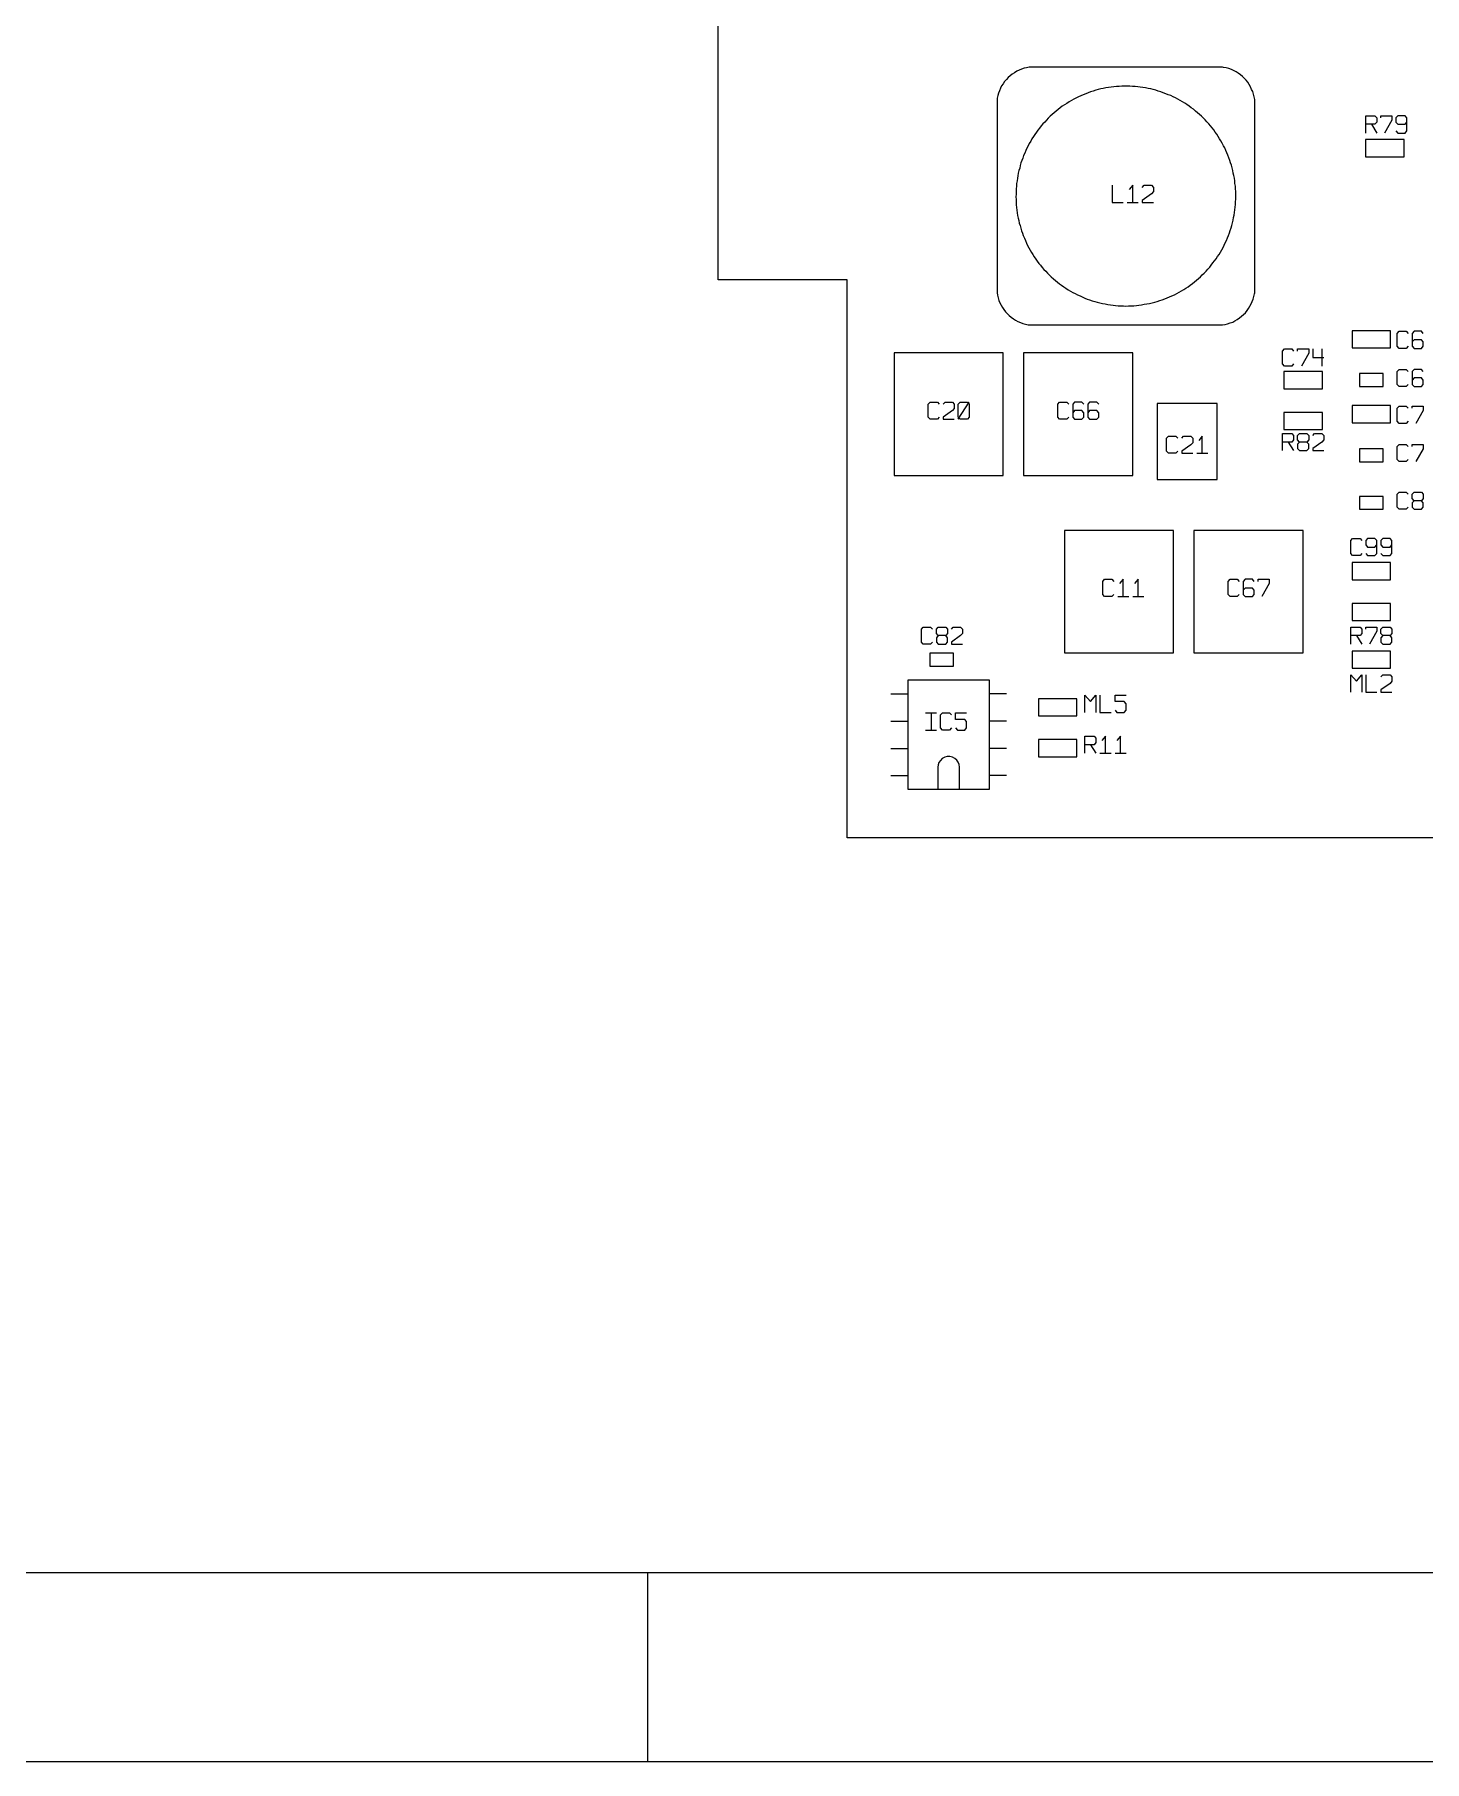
# Model space of a CAD drawing. Extents: x -228 to 961, y -124 to 716.
# Drawn here: x -10.9 to 172.3, y -124.5 to 103 of the extents above; entities that cross this region are included whole.
import ezdxf

# ---------------------------------------------------------------- set-up
doc = ezdxf.new("R2010")
doc.units = 0
doc.layers.add('1', color=1, linetype='CONTINUOUS')

msp = doc.modelspace()

# ---------------------------------------------------------------- linework, layer by layer
at = {"layer": '1'}
for p, q in [((79.22, 70.72), (79.22, 124.47)), ((118.27, 98), (117.97, 97.8)), ((118.57, 98.18), (118.27, 98)), ((118.87, 98.33), (118.57, 98.18)), ((119.2, 98.48), (118.87, 98.33)), ((119.52, 98.58), (119.2, 98.48)), ((119.87, 98.65), (119.52, 98.58)), ((120.22, 98.73), (119.87, 98.65)), ((145.67, 98.73), (120.22, 98.73)), ((145.82, 98.7), (145.67, 98.73)), ((146.17, 98.63), (145.82, 98.7)), ((146.5, 98.53), (146.17, 98.63)), ((146.85, 98.4), (146.5, 98.53)), ((147.15, 98.28), (146.85, 98.4)), ((147.47, 98.1), (147.15, 98.28)), ((147.75, 97.93), (147.47, 98.1)), ((148.05, 97.73), (147.75, 97.93)), ((116.27, 95.63), (116.17, 95.3)), ((116.42, 95.95), (116.27, 95.63)), ((116.57, 96.28), (116.42, 95.95)), ((116.77, 96.55), (116.57, 96.28)), ((116.97, 96.85), (116.77, 96.55)), ((117.2, 97.1), (116.97, 96.85)), ((117.45, 97.35), (117.2, 97.1)), ((117.7, 97.6), (117.45, 97.35)), ((117.97, 97.8), (117.7, 97.6)), ((128.62, 95.58), (128.3, 95.48)), ((128.97, 95.68), (128.62, 95.58)), ((129.3, 95.78), (128.97, 95.68)), ((129.65, 95.85), (129.3, 95.78)), ((129.97, 95.93), (129.65, 95.85)), ((130.32, 96), (129.97, 95.93)), ((130.67, 96.05), (130.32, 96)), ((131.02, 96.1), (130.67, 96.05)), ((131.37, 96.15), (131.02, 96.1)), ((131.7, 96.18), (131.37, 96.15)), ((132.05, 96.2), (131.7, 96.18)), ((132.4, 96.23), (132.05, 96.2)), ((132.75, 96.23), (132.4, 96.23)), ((133.1, 96.23), (132.75, 96.23)), ((133.45, 96.23), (133.1, 96.23)), ((133.8, 96.2), (133.45, 96.23)), ((134.15, 96.18), (133.8, 96.2)), ((134.5, 96.15), (134.15, 96.18)), ((134.85, 96.1), (134.5, 96.15)), ((135.2, 96.05), (134.85, 96.1)), ((135.52, 96), (135.2, 96.05)), ((135.87, 95.93), (135.52, 96)), ((136.22, 95.85), (135.87, 95.93)), ((136.55, 95.78), (136.22, 95.85)), ((136.9, 95.68), (136.55, 95.78)), ((137.22, 95.58), (136.9, 95.68)), ((137.55, 95.48), (137.22, 95.58)), ((148.3, 97.5), (148.05, 97.73)), ((148.57, 97.25), (148.3, 97.5)), ((148.8, 97), (148.57, 97.25)), ((149, 96.73), (148.8, 97)), ((149.2, 96.43), (149, 96.73)), ((149.37, 96.13), (149.2, 96.43)), ((149.52, 95.8), (149.37, 96.13)), ((149.67, 95.5), (149.52, 95.8)), ((116, 94.63), (115.97, 94.48)), ((115.97, 94.48), (115.97, 69)), ((116.07, 94.98), (116, 94.63)), ((116.17, 95.3), (116.07, 94.98)), ((124.3, 93.38), (124.02, 93.15)), ((124.57, 93.58), (124.3, 93.38)), ((124.87, 93.78), (124.57, 93.58)), ((125.17, 93.95), (124.87, 93.78)), ((125.45, 94.15), (125.17, 93.95)), ((125.77, 94.33), (125.45, 94.15)), ((126.07, 94.5), (125.77, 94.33)), ((126.37, 94.65), (126.07, 94.5)), ((126.7, 94.8), (126.37, 94.65)), ((127, 94.95), (126.7, 94.8)), ((127.32, 95.1), (127, 94.95)), ((127.65, 95.23), (127.32, 95.1)), ((127.97, 95.35), (127.65, 95.23)), ((128.3, 95.48), (127.97, 95.35)), ((137.87, 95.35), (137.55, 95.48)), ((138.22, 95.23), (137.87, 95.35)), ((138.52, 95.1), (138.22, 95.23)), ((138.85, 94.98), (138.52, 95.1)), ((139.17, 94.83), (138.85, 94.98)), ((139.47, 94.68), (139.17, 94.83)), ((139.8, 94.5), (139.47, 94.68)), ((140.1, 94.35), (139.8, 94.5)), ((140.4, 94.15), (140.1, 94.35)), ((140.7, 93.98), (140.4, 94.15)), ((141, 93.8), (140.7, 93.98)), ((141.27, 93.6), (141, 93.8)), ((141.55, 93.38), (141.27, 93.6)), ((141.85, 93.18), (141.55, 93.38)), ((149.77, 95.15), (149.67, 95.5)), ((149.85, 94.83), (149.77, 95.15)), ((149.92, 94.48), (149.85, 94.83)), ((149.92, 69), (149.92, 94.48)), ((122, 91.25), (121.77, 90.98)), ((122.25, 91.5), (122, 91.25)), ((122.47, 91.75), (122.25, 91.5)), ((122.72, 92), (122.47, 91.75)), ((122.97, 92.25), (122.72, 92)), ((123.22, 92.48), (122.97, 92.25)), ((123.5, 92.73), (123.22, 92.48)), ((123.75, 92.95), (123.5, 92.73)), ((124.02, 93.15), (123.75, 92.95)), ((142.1, 92.95), (141.85, 93.18)), ((142.37, 92.73), (142.1, 92.95)), ((142.65, 92.5), (142.37, 92.73)), ((142.9, 92.28), (142.65, 92.5)), ((143.15, 92.03), (142.9, 92.28)), ((143.4, 91.78), (143.15, 92.03)), ((143.62, 91.53), (143.4, 91.78)), ((143.87, 91.25), (143.62, 91.53)), ((144.1, 91), (143.87, 91.25)), ((164.57, 90.05), (164.57, 92.33)), ((164.57, 92.33), (165.77, 92.33)), ((165.77, 91.2), (164.57, 91.2)), ((165.3, 91.2), (166.02, 90.05)), ((165.77, 92.33), (166.02, 92.05)), ((166.02, 91.48), (165.77, 91.2)), ((166.02, 92.05), (166.02, 91.48)), ((166.55, 92.05), (166.55, 92.33)), ((166.55, 92.33), (168, 92.33)), ((168, 91.75), (167.02, 90.05)), ((168, 92.33), (168, 91.75)), ((168.77, 92.33), (168.52, 92.05)), ((168.52, 92.05), (168.52, 91.48)), ((168.52, 91.48), (168.77, 91.2)), ((169.75, 92.33), (168.77, 92.33)), ((168.77, 91.2), (169.75, 91.2)), ((169.97, 92.05), (169.75, 92.33)), ((169.75, 91.2), (169.97, 91.48)), ((169.97, 90.35), (169.97, 92.05)), ((120.4, 88.98), (120.22, 88.68)), ((120.57, 89.28), (120.4, 88.98)), ((120.75, 89.58), (120.57, 89.28)), ((120.95, 89.85), (120.75, 89.58)), ((121.15, 90.15), (120.95, 89.85)), ((121.35, 90.43), (121.15, 90.15)), ((121.55, 90.7), (121.35, 90.43)), ((121.77, 90.98), (121.55, 90.7)), ((144.3, 90.73), (144.1, 91)), ((144.52, 90.45), (144.3, 90.73)), ((144.72, 90.18), (144.52, 90.45)), ((144.92, 89.88), (144.72, 90.18)), ((145.12, 89.6), (144.92, 89.88)), ((145.3, 89.3), (145.12, 89.6)), ((145.47, 89), (145.3, 89.3)), ((145.65, 88.7), (145.47, 89)), ((169.62, 89.18), (164.52, 89.18)), ((164.52, 89.18), (164.52, 86.9)), ((168.52, 90.35), (168.77, 90.05)), ((168.77, 90.05), (169.75, 90.05)), ((169.62, 86.9), (169.62, 89.18)), ((169.75, 90.05), (169.97, 90.35)), ((119.35, 86.75), (119.25, 86.43)), ((119.47, 87.08), (119.35, 86.75)), ((119.62, 87.4), (119.47, 87.08)), ((119.75, 87.73), (119.62, 87.4)), ((119.9, 88.05), (119.75, 87.73)), ((120.05, 88.35), (119.9, 88.05)), ((120.22, 88.68), (120.05, 88.35)), ((145.82, 88.38), (145.65, 88.7)), ((145.97, 88.08), (145.82, 88.38)), ((146.12, 87.75), (145.97, 88.08)), ((146.27, 87.43), (146.12, 87.75)), ((146.4, 87.13), (146.27, 87.43)), ((146.52, 86.8), (146.4, 87.13)), ((146.65, 86.45), (146.52, 86.8)), ((164.52, 86.9), (169.62, 86.9)), ((118.7, 84.4), (118.65, 84.08)), ((118.77, 84.75), (118.7, 84.4)), ((118.85, 85.1), (118.77, 84.75)), ((118.95, 85.43), (118.85, 85.1)), ((119.02, 85.78), (118.95, 85.43)), ((119.12, 86.1), (119.02, 85.78)), ((119.25, 86.43), (119.12, 86.1)), ((146.75, 86.13), (146.65, 86.45)), ((146.85, 85.8), (146.75, 86.13)), ((146.95, 85.45), (146.85, 85.8)), ((147.02, 85.13), (146.95, 85.45)), ((147.1, 84.78), (147.02, 85.13)), ((147.17, 84.45), (147.1, 84.78)), ((147.25, 84.1), (147.17, 84.45)), ((118.47, 81.98), (118.45, 81.63)), ((118.5, 82.68), (118.47, 82.33)), ((118.47, 82.33), (118.47, 81.98)), ((118.52, 83.03), (118.5, 82.68)), ((118.55, 83.38), (118.52, 83.03)), ((118.6, 83.73), (118.55, 83.38)), ((118.65, 84.08), (118.6, 83.73)), ((131.15, 83.18), (131.15, 80.9)), ((133.85, 83.18), (133.37, 82.6)), ((133.85, 80.9), (133.85, 83.18)), ((135.1, 82.88), (135.35, 83.18)), ((136.32, 82.03), (135.1, 81.18)), ((135.35, 83.18), (136.32, 83.18)), ((136.32, 83.18), (136.57, 82.88)), ((136.57, 82.33), (136.32, 82.03)), ((136.57, 82.88), (136.57, 82.33)), ((147.3, 83.75), (147.25, 84.1)), ((147.32, 83.4), (147.3, 83.75)), ((147.37, 83.05), (147.32, 83.4)), ((147.4, 82.7), (147.37, 83.05)), ((147.42, 82.35), (147.4, 82.7)), ((147.42, 82.03), (147.42, 82.35)), ((147.42, 81.68), (147.42, 82.03)), ((118.45, 81.63), (118.47, 81.28)), ((118.47, 81.28), (118.47, 80.93)), ((118.47, 80.93), (118.5, 80.58)), ((118.5, 80.58), (118.55, 80.25)), ((118.55, 80.25), (118.57, 79.9)), ((118.57, 79.9), (118.62, 79.55)), ((131.15, 80.9), (132.6, 80.9)), ((133.12, 80.9), (134.57, 80.9)), ((135.1, 81.18), (135.1, 80.9)), ((135.1, 80.9), (136.57, 80.9)), ((147.27, 79.58), (147.32, 79.93)), ((147.32, 79.93), (147.35, 80.28)), ((147.35, 80.28), (147.37, 80.63)), ((147.37, 80.63), (147.4, 80.98)), ((147.4, 80.98), (147.42, 81.33)), ((147.42, 81.33), (147.42, 81.68)), ((118.62, 79.55), (118.67, 79.2)), ((118.67, 79.2), (118.75, 78.85)), ((118.75, 78.85), (118.82, 78.53)), ((118.82, 78.53), (118.9, 78.18)), ((118.9, 78.18), (119, 77.85)), ((119, 77.85), (119.1, 77.5)), ((119.1, 77.5), (119.2, 77.18)), ((146.7, 77.2), (146.8, 77.55)), ((146.8, 77.55), (146.9, 77.88)), ((146.9, 77.88), (147, 78.2)), ((147, 78.2), (147.07, 78.55)), ((147.07, 78.55), (147.15, 78.9)), ((147.15, 78.9), (147.2, 79.23)), ((147.2, 79.23), (147.27, 79.58)), ((119.2, 77.18), (119.32, 76.85)), ((119.32, 76.85), (119.42, 76.53)), ((119.42, 76.53), (119.57, 76.2)), ((119.57, 76.2), (119.7, 75.88)), ((119.7, 75.88), (119.85, 75.55)), ((119.85, 75.55), (120, 75.25)), ((120, 75.25), (120.15, 74.93)), ((145.75, 74.98), (145.9, 75.28)), ((145.9, 75.28), (146.05, 75.6)), ((146.05, 75.6), (146.2, 75.9)), ((146.2, 75.9), (146.35, 76.23)), ((146.35, 76.23), (146.47, 76.55)), ((146.47, 76.55), (146.6, 76.88)), ((146.6, 76.88), (146.7, 77.2)), ((120.15, 74.93), (120.32, 74.63)), ((120.32, 74.63), (120.5, 74.33)), ((120.5, 74.33), (120.67, 74.03)), ((120.67, 74.03), (120.87, 73.75)), ((120.87, 73.75), (121.07, 73.45)), ((121.07, 73.45), (121.27, 73.18)), ((121.27, 73.18), (121.47, 72.88)), ((121.47, 72.88), (121.7, 72.63)), ((144.2, 72.65), (144.42, 72.93)), ((144.42, 72.93), (144.62, 73.2)), ((144.62, 73.2), (144.85, 73.48)), ((144.85, 73.48), (145.02, 73.78)), ((145.02, 73.78), (145.22, 74.05)), ((145.22, 74.05), (145.4, 74.35)), ((145.4, 74.35), (145.57, 74.65)), ((145.57, 74.65), (145.75, 74.98)), ((96.2, 70.72), (79.22, 70.72)), ((96.2, -2.83), (96.2, 70.72)), ((121.7, 72.63), (121.92, 72.35)), ((121.92, 72.35), (122.15, 72.08)), ((122.15, 72.08), (122.4, 71.83)), ((122.4, 71.83), (122.62, 71.58)), ((122.62, 71.58), (122.87, 71.33)), ((122.87, 71.33), (123.12, 71.1)), ((123.12, 71.1), (123.4, 70.85)), ((123.4, 70.85), (123.65, 70.63)), ((123.65, 70.63), (123.92, 70.4)), ((142, 70.43), (142.25, 70.65)), ((142.25, 70.65), (142.52, 70.88)), ((142.52, 70.88), (142.77, 71.1)), ((142.77, 71.1), (143.02, 71.35)), ((143.02, 71.35), (143.27, 71.6)), ((143.27, 71.6), (143.52, 71.85)), ((143.52, 71.85), (143.75, 72.1)), ((143.75, 72.1), (144, 72.38)), ((144, 72.38), (144.2, 72.65)), ((115.97, 69), (116.02, 68.68)), ((116.02, 68.68), (116.12, 68.33)), ((116.12, 68.33), (116.22, 68)), ((123.92, 70.4), (124.2, 70.2)), ((124.2, 70.2), (124.47, 70)), ((124.47, 70), (124.77, 69.8)), ((124.77, 69.8), (125.05, 69.6)), ((125.05, 69.6), (125.35, 69.4)), ((125.35, 69.4), (125.65, 69.23)), ((125.65, 69.23), (125.95, 69.05)), ((125.95, 69.05), (126.27, 68.9)), ((126.27, 68.9), (126.57, 68.73)), ((126.57, 68.73), (126.9, 68.58)), ((126.9, 68.58), (127.2, 68.45)), ((127.2, 68.45), (127.52, 68.3)), ((127.52, 68.3), (127.85, 68.18)), ((138.07, 68.2), (138.4, 68.33)), ((138.4, 68.33), (138.7, 68.45)), ((138.7, 68.45), (139.02, 68.6)), ((139.02, 68.6), (139.35, 68.75)), ((139.35, 68.75), (139.65, 68.9)), ((139.65, 68.9), (139.97, 69.08)), ((139.97, 69.08), (140.27, 69.25)), ((140.27, 69.25), (140.57, 69.43)), ((140.57, 69.43), (140.85, 69.6)), ((140.85, 69.6), (141.15, 69.8)), ((141.15, 69.8), (141.42, 70)), ((141.42, 70), (141.72, 70.23)), ((141.72, 70.23), (142, 70.43)), ((149.72, 68.18), (149.82, 68.53)), ((149.82, 68.53), (149.9, 68.85)), ((149.9, 68.85), (149.92, 69)), ((116.22, 68), (116.35, 67.68)), ((116.35, 67.68), (116.5, 67.38)), ((116.5, 67.38), (116.67, 67.05)), ((116.67, 67.05), (116.87, 66.78)), ((116.87, 66.78), (117.1, 66.5)), ((117.1, 66.5), (117.32, 66.25)), ((117.32, 66.25), (117.57, 66)), ((117.57, 66), (117.85, 65.78)), ((127.85, 68.18), (128.17, 68.08)), ((128.17, 68.08), (128.52, 67.95)), ((128.52, 67.95), (128.85, 67.85)), ((128.85, 67.85), (129.17, 67.75)), ((129.17, 67.75), (129.52, 67.68)), ((129.52, 67.68), (129.85, 67.6)), ((129.85, 67.6), (130.2, 67.53)), ((130.2, 67.53), (130.55, 67.45)), ((130.55, 67.45), (130.9, 67.4)), ((130.9, 67.4), (131.25, 67.35)), ((131.25, 67.35), (131.57, 67.33)), ((131.57, 67.33), (131.92, 67.3)), ((131.92, 67.3), (132.27, 67.28)), ((132.27, 67.28), (132.62, 67.28)), ((132.62, 67.28), (132.95, 67.25)), ((132.95, 67.25), (133.3, 67.28)), ((133.3, 67.28), (133.65, 67.28)), ((133.65, 67.28), (134, 67.3)), ((134, 67.3), (134.35, 67.33)), ((134.35, 67.33), (134.67, 67.38)), ((134.67, 67.38), (135.02, 67.4)), ((135.02, 67.4), (135.37, 67.48)), ((135.37, 67.48), (135.72, 67.53)), ((135.72, 67.53), (136.05, 67.6)), ((136.05, 67.6), (136.4, 67.68)), ((136.4, 67.68), (136.75, 67.78)), ((136.75, 67.78), (137.07, 67.85)), ((137.07, 67.85), (137.4, 67.98)), ((137.4, 67.98), (137.72, 68.08)), ((137.72, 68.08), (138.07, 68.2)), ((148.2, 65.9), (148.45, 66.13)), ((148.45, 66.13), (148.7, 66.38)), ((148.7, 66.38), (148.92, 66.65)), ((148.92, 66.65), (149.12, 66.93)), ((149.12, 66.93), (149.3, 67.23)), ((149.3, 67.23), (149.47, 67.53)), ((149.47, 67.53), (149.6, 67.85)), ((149.6, 67.85), (149.72, 68.18)), ((117.85, 65.78), (118.12, 65.58)), ((118.12, 65.58), (118.42, 65.38)), ((118.42, 65.38), (118.72, 65.23)), ((118.72, 65.23), (119.05, 65.08)), ((119.05, 65.08), (119.37, 64.95)), ((119.37, 64.95), (119.72, 64.88)), ((119.72, 64.88), (120.05, 64.8)), ((120.05, 64.8), (120.22, 64.78)), ((120.22, 64.78), (145.67, 64.78)), ((145.67, 64.78), (146.02, 64.83)), ((146.02, 64.83), (146.35, 64.93)), ((146.35, 64.93), (146.7, 65.03)), ((146.7, 65.03), (147.02, 65.15)), ((147.02, 65.15), (147.32, 65.3)), ((147.32, 65.3), (147.62, 65.48)), ((147.62, 65.48), (147.92, 65.68)), ((147.92, 65.68), (148.2, 65.9)), ((167.82, 64), (162.75, 64)), ((162.75, 64), (162.75, 61.75)), ((167.82, 61.75), (167.82, 64)), ((168.7, 63.65), (168.95, 63.95)), ((168.95, 63.95), (169.9, 63.95)), ((169.9, 63.95), (170.15, 63.65)), ((170.92, 63.95), (170.67, 63.65)), ((171.9, 63.95), (170.92, 63.95)), ((172.12, 63.65), (171.9, 63.95)), ((153.6, 61.33), (153.85, 61.6)), ((153.85, 61.6), (154.82, 61.6)), ((154.82, 61.6), (155.05, 61.33)), ((155.57, 61.33), (155.57, 61.6)), ((155.57, 61.6), (157.05, 61.6)), ((157.05, 61.6), (157.05, 61.05)), ((157.57, 61.6), (157.57, 60.48)), ((158.77, 61.6), (158.77, 59.35)), ((162.75, 61.75), (167.82, 61.75)), ((168.7, 61.95), (168.7, 63.65)), ((168.95, 61.68), (168.7, 61.95)), ((169.9, 61.68), (168.95, 61.68)), ((170.15, 61.95), (169.9, 61.68)), ((170.67, 63.65), (170.67, 61.95)), ((170.92, 62.8), (170.67, 62.53)), ((170.67, 61.95), (170.92, 61.68)), ((171.9, 62.8), (170.92, 62.8)), ((170.92, 61.68), (171.9, 61.68)), ((172.12, 62.53), (171.9, 62.8)), ((171.9, 61.68), (172.12, 61.95)), ((172.12, 61.95), (172.12, 62.53)), ((116.78, 61.08), (102.4, 61.08)), ((102.4, 61.08), (102.4, 44.93)), ((116.78, 44.93), (116.78, 61.08)), ((133.85, 61.08), (119.47, 61.08)), ((119.47, 61.08), (119.47, 44.93)), ((133.85, 44.93), (133.85, 61.08)), ((153.6, 59.63), (153.6, 61.33)), ((153.85, 59.35), (153.6, 59.63)), ((154.82, 59.35), (153.85, 59.35)), ((155.05, 59.63), (154.82, 59.35)), ((157.05, 61.05), (156.07, 59.35)), ((157.57, 60.48), (159.02, 60.48)), ((158.85, 58.63), (153.75, 58.63)), ((153.75, 58.63), (153.75, 56.35)), ((158.85, 56.35), (158.85, 58.63)), ((166.85, 58.35), (163.72, 58.35)), ((163.72, 58.35), (163.72, 56.65)), ((166.85, 56.65), (166.85, 58.35)), ((168.7, 58.63), (168.95, 58.9)), ((168.7, 56.93), (168.7, 58.63)), ((168.95, 56.65), (168.7, 56.93)), ((168.95, 58.9), (169.9, 58.9)), ((169.9, 58.9), (170.15, 58.63)), ((170.15, 56.93), (169.9, 56.65)), ((170.92, 58.9), (170.67, 58.63)), ((170.67, 58.63), (170.67, 56.93)), ((170.92, 57.78), (170.67, 57.5)), ((170.67, 56.93), (170.92, 56.65)), ((171.9, 58.9), (170.92, 58.9)), ((171.9, 57.78), (170.92, 57.78)), ((172.12, 58.63), (171.9, 58.9)), ((172.12, 57.5), (171.9, 57.78)), ((171.9, 56.65), (172.12, 56.93)), ((172.12, 56.93), (172.12, 57.5)), ((153.75, 56.35), (158.85, 56.35)), ((163.72, 56.65), (166.85, 56.65)), ((169.9, 56.65), (168.95, 56.65)), ((170.92, 56.65), (171.9, 56.65)), ((106.9, 54.33), (107.15, 54.6)), ((106.9, 52.63), (106.9, 54.33)), ((107.15, 52.33), (106.9, 52.63)), ((107.15, 54.6), (108.1, 54.6)), ((108.1, 54.6), (108.35, 54.33)), ((108.35, 52.63), (108.1, 52.33)), ((108.88, 54.33), (109.12, 54.6)), ((110.1, 53.48), (108.88, 52.63)), ((108.88, 52.63), (108.88, 52.33)), ((109.12, 54.6), (110.1, 54.6)), ((110.1, 54.6), (110.32, 54.33)), ((110.32, 53.75), (110.1, 53.48)), ((110.32, 54.33), (110.32, 53.75)), ((110.85, 54.33), (111.1, 54.6)), ((110.85, 52.33), (112.3, 54.6)), ((110.85, 52.63), (110.85, 54.33)), ((111.1, 52.33), (110.85, 52.63)), ((111.1, 54.6), (112.07, 54.6)), ((112.07, 54.6), (112.3, 54.33)), ((112.3, 52.63), (112.07, 52.33)), ((112.3, 54.33), (112.3, 52.63)), ((123.97, 54.33), (124.2, 54.6)), ((123.97, 52.63), (123.97, 54.33)), ((124.2, 52.33), (123.97, 52.63)), ((124.2, 54.6), (125.17, 54.6)), ((125.17, 54.6), (125.42, 54.33)), ((125.42, 52.63), (125.17, 52.33)), ((126.17, 54.6), (125.95, 54.33)), ((125.95, 54.33), (125.95, 52.63)), ((126.17, 53.48), (125.95, 53.18)), ((125.95, 52.63), (126.17, 52.33)), ((127.15, 54.6), (126.17, 54.6)), ((127.15, 53.48), (126.17, 53.48)), ((127.4, 54.33), (127.15, 54.6)), ((127.4, 53.18), (127.15, 53.48)), ((127.15, 52.33), (127.4, 52.63)), ((127.4, 52.63), (127.4, 53.18)), ((128.17, 54.6), (127.92, 54.33)), ((127.92, 54.33), (127.92, 52.63)), ((128.17, 53.48), (127.92, 53.18)), ((127.92, 52.63), (128.17, 52.33)), ((129.12, 54.6), (128.17, 54.6)), ((129.12, 53.48), (128.17, 53.48)), ((129.37, 54.33), (129.12, 54.6)), ((129.37, 53.18), (129.12, 53.48)), ((129.12, 52.33), (129.37, 52.63)), ((129.37, 52.63), (129.37, 53.18)), ((144.97, 54.43), (137.07, 54.43)), ((137.07, 54.43), (137.07, 44.38)), ((144.97, 44.38), (144.97, 54.43)), ((158.85, 53.23), (153.75, 53.23)), ((153.75, 53.23), (153.75, 50.98)), ((158.85, 50.98), (158.85, 53.23)), ((167.82, 54.13), (162.75, 54.13)), ((162.75, 54.13), (162.75, 51.88)), ((167.82, 51.88), (167.82, 54.13)), ((168.7, 53.78), (168.95, 54.05)), ((168.7, 52.08), (168.7, 53.78)), ((168.95, 54.05), (169.9, 54.05)), ((169.9, 54.05), (170.15, 53.78)), ((170.67, 53.78), (170.67, 54.05)), ((170.67, 54.05), (172.12, 54.05)), ((172.12, 53.5), (171.17, 51.8)), ((172.12, 54.05), (172.12, 53.5)), ((108.1, 52.33), (107.15, 52.33)), ((108.88, 52.33), (110.32, 52.33)), ((112.07, 52.33), (111.1, 52.33)), ((125.17, 52.33), (124.2, 52.33)), ((126.17, 52.33), (127.15, 52.33)), ((128.17, 52.33), (129.12, 52.33)), ((138.32, 49.83), (138.57, 50.1)), ((138.57, 50.1), (139.55, 50.1)), ((139.55, 50.1), (139.8, 49.83)), ((140.32, 49.83), (140.55, 50.1)), ((140.55, 50.1), (141.52, 50.1)), ((141.52, 50.1), (141.77, 49.83)), ((143.02, 50.1), (142.55, 49.55)), ((143.02, 47.85), (143.02, 50.1)), ((153.6, 48.2), (153.6, 50.48)), ((153.6, 50.48), (154.82, 50.48)), ((153.75, 50.98), (158.85, 50.98)), ((154.82, 50.48), (155.05, 50.18)), ((155.05, 50.18), (155.05, 49.63)), ((155.57, 50.18), (155.82, 50.48)), ((155.57, 49.63), (155.57, 50.18)), ((155.82, 50.48), (156.8, 50.48)), ((156.8, 50.48), (157.05, 50.18)), ((157.05, 50.18), (157.05, 49.63)), ((157.57, 50.18), (157.8, 50.48)), ((157.8, 50.48), (158.77, 50.48)), ((158.77, 50.48), (159.02, 50.18)), ((159.02, 50.18), (159.02, 49.63)), ((162.75, 51.88), (167.82, 51.88)), ((168.95, 51.8), (168.7, 52.08)), ((169.9, 51.8), (168.95, 51.8)), ((170.15, 52.08), (169.9, 51.8)), ((138.32, 48.13), (138.32, 49.83)), ((138.57, 47.85), (138.32, 48.13)), ((139.55, 47.85), (138.57, 47.85)), ((139.8, 48.13), (139.55, 47.85)), ((141.52, 48.98), (140.32, 48.13)), ((140.32, 48.13), (140.32, 47.85)), ((140.32, 47.85), (141.77, 47.85)), ((141.77, 49.25), (141.52, 48.98)), ((141.77, 49.83), (141.77, 49.25)), ((142.3, 47.85), (143.75, 47.85)), ((154.82, 49.33), (153.6, 49.33)), ((154.32, 49.33), (155.05, 48.2)), ((155.05, 49.63), (154.82, 49.33)), ((155.82, 49.33), (155.57, 49.63)), ((155.82, 49.33), (155.57, 49.05)), ((155.57, 49.05), (155.57, 48.48)), ((155.57, 48.48), (155.82, 48.2)), ((156.8, 49.33), (155.82, 49.33)), ((155.82, 48.2), (156.8, 48.2)), ((157.05, 49.63), (156.8, 49.33)), ((157.05, 49.05), (156.8, 49.33)), ((156.8, 48.2), (157.05, 48.48)), ((157.05, 48.48), (157.05, 49.05)), ((158.77, 49.33), (157.57, 48.48)), ((157.57, 48.48), (157.57, 48.2)), ((157.57, 48.2), (159.02, 48.2)), ((159.02, 49.63), (158.77, 49.33)), ((163.72, 48.45), (163.72, 46.75)), ((166.85, 48.45), (163.72, 48.45)), ((166.85, 46.75), (166.85, 48.45)), ((168.7, 48.75), (168.95, 49.03)), ((168.7, 47.05), (168.7, 48.75)), ((168.95, 49.03), (169.9, 49.03)), ((169.9, 49.03), (170.15, 48.75)), ((170.67, 48.75), (170.67, 49.03)), ((170.67, 49.03), (172.12, 49.03)), ((172.12, 48.45), (171.17, 46.78)), ((172.12, 49.03), (172.12, 48.45)), ((163.72, 46.75), (166.85, 46.75)), ((168.95, 46.78), (168.7, 47.05)), ((169.9, 46.78), (168.95, 46.78)), ((170.15, 47.05), (169.9, 46.78)), ((102.4, 44.93), (116.78, 44.93)), ((119.47, 44.93), (133.85, 44.93)), ((137.07, 44.38), (144.97, 44.38)), ((166.85, 42.18), (163.72, 42.18)), ((163.72, 42.18), (163.72, 40.48)), ((166.85, 40.48), (166.85, 42.18)), ((168.7, 42.45), (168.95, 42.75)), ((168.7, 40.75), (168.7, 42.45)), ((168.95, 42.75), (169.9, 42.75)), ((169.9, 42.75), (170.15, 42.45)), ((170.67, 42.45), (170.92, 42.75)), ((170.67, 41.9), (170.67, 42.45)), ((170.92, 41.6), (170.67, 41.9)), ((170.92, 41.6), (170.67, 41.33)), ((170.67, 41.33), (170.67, 40.75)), ((170.92, 42.75), (171.9, 42.75)), ((171.9, 41.6), (170.92, 41.6)), ((171.9, 42.75), (172.12, 42.45)), ((172.12, 41.9), (171.9, 41.6)), ((172.12, 41.33), (171.9, 41.6)), ((172.12, 42.45), (172.12, 41.9)), ((172.12, 40.75), (172.12, 41.33)), ((163.72, 40.48), (166.85, 40.48)), ((168.95, 40.48), (168.7, 40.75)), ((169.9, 40.48), (168.95, 40.48)), ((170.15, 40.75), (169.9, 40.48)), ((170.67, 40.75), (170.92, 40.48)), ((170.92, 40.48), (171.9, 40.48)), ((171.9, 40.48), (172.12, 40.75)), ((139.22, 37.7), (124.85, 37.7)), ((124.85, 37.7), (124.85, 21.55)), ((139.22, 21.55), (139.22, 37.7)), ((156.3, 37.7), (141.92, 37.7)), ((141.92, 37.7), (141.92, 21.55)), ((156.3, 21.55), (156.3, 37.7)), ((162.6, 36.35), (162.82, 36.63)), ((162.82, 36.63), (163.8, 36.63)), ((163.8, 36.63), (164.05, 36.35)), ((164.8, 36.63), (164.57, 36.35)), ((165.77, 36.63), (164.8, 36.63)), ((166.02, 36.35), (165.77, 36.63)), ((166.8, 36.63), (166.55, 36.35)), ((167.77, 36.63), (166.8, 36.63)), ((168, 36.35), (167.77, 36.63)), ((162.6, 34.65), (162.6, 36.35)), ((162.82, 34.38), (162.6, 34.65)), ((163.8, 34.38), (162.82, 34.38)), ((164.05, 34.65), (163.8, 34.38)), ((164.57, 36.35), (164.57, 35.78)), ((164.57, 35.78), (164.8, 35.5)), ((164.57, 34.65), (164.8, 34.38)), ((164.8, 35.5), (165.77, 35.5)), ((164.8, 34.38), (165.77, 34.38)), ((165.77, 35.5), (166.02, 35.78)), ((165.77, 34.38), (166.02, 34.65)), ((166.02, 34.65), (166.02, 36.35)), ((166.55, 36.35), (166.55, 35.78)), ((166.55, 35.78), (166.8, 35.5)), ((166.55, 34.65), (166.8, 34.38)), ((166.8, 35.5), (167.77, 35.5)), ((166.8, 34.38), (167.77, 34.38)), ((167.77, 35.5), (168, 35.78)), ((167.77, 34.38), (168, 34.65)), ((168, 34.65), (168, 36.35)), ((167.82, 33.48), (162.75, 33.48)), ((162.75, 33.48), (162.75, 31.2)), ((167.82, 31.2), (167.82, 33.48)), ((129.9, 30.95), (130.12, 31.25)), ((129.9, 29.25), (129.9, 30.95)), ((130.12, 31.25), (131.1, 31.25)), ((131.1, 31.25), (131.35, 30.95)), ((132.6, 31.25), (132.12, 30.68)), ((132.6, 28.98), (132.6, 31.25)), ((134.57, 31.25), (134.1, 30.68)), ((134.57, 28.98), (134.57, 31.25)), ((146.42, 30.95), (146.67, 31.25)), ((146.42, 29.25), (146.42, 30.95)), ((146.67, 31.25), (147.62, 31.25)), ((147.62, 31.25), (147.87, 30.95)), ((148.65, 31.25), (148.4, 30.95)), ((148.4, 30.95), (148.4, 29.25)), ((148.65, 30.1), (148.4, 29.83)), ((149.62, 31.25), (148.65, 31.25)), ((149.62, 30.1), (148.65, 30.1)), ((149.85, 30.95), (149.62, 31.25)), ((149.85, 29.83), (149.62, 30.1)), ((149.85, 29.25), (149.85, 29.83)), ((150.37, 30.95), (150.37, 31.25)), ((150.37, 31.25), (151.82, 31.25)), ((151.82, 30.68), (150.87, 28.98)), ((151.82, 31.25), (151.82, 30.68)), ((162.75, 31.2), (167.82, 31.2)), ((130.12, 28.98), (129.9, 29.25)), ((131.1, 28.98), (130.12, 28.98)), ((131.35, 29.25), (131.1, 28.98)), ((131.87, 28.98), (133.32, 28.98)), ((133.85, 28.98), (135.3, 28.98)), ((146.67, 28.98), (146.42, 29.25)), ((147.62, 28.98), (146.67, 28.98)), ((147.87, 29.25), (147.62, 28.98)), ((148.4, 29.25), (148.65, 28.98)), ((148.65, 28.98), (149.62, 28.98)), ((149.62, 28.98), (149.85, 29.25)), ((167.82, 28.08), (162.75, 28.08)), ((162.75, 28.08), (162.75, 25.83)), ((167.82, 25.83), (167.82, 28.08)), ((162.75, 25.83), (167.82, 25.83)), ((106, 24.68), (106.25, 24.95)), ((106, 22.98), (106, 24.68)), ((106.25, 22.7), (106, 22.98)), ((106.25, 24.95), (107.2, 24.95)), ((107.2, 24.95), (107.45, 24.68)), ((107.45, 22.98), (107.2, 22.7)), ((107.97, 24.68), (108.22, 24.95)), ((107.97, 24.1), (107.97, 24.68)), ((108.22, 23.83), (107.97, 24.1)), ((108.22, 23.83), (107.97, 23.55)), ((107.97, 23.55), (107.97, 22.98)), ((107.97, 22.98), (108.22, 22.7)), ((108.22, 24.95), (109.2, 24.95)), ((109.2, 23.83), (108.22, 23.83)), ((109.2, 24.95), (109.42, 24.68)), ((109.42, 24.1), (109.2, 23.83)), ((109.42, 23.55), (109.2, 23.83)), ((109.2, 22.7), (109.42, 22.98)), ((109.42, 24.68), (109.42, 24.1)), ((109.42, 22.98), (109.42, 23.55)), ((109.95, 24.68), (110.2, 24.95)), ((111.17, 23.83), (109.95, 22.98)), ((109.95, 22.98), (109.95, 22.7)), ((110.2, 24.95), (111.17, 24.95)), ((111.17, 24.95), (111.42, 24.68)), ((111.42, 24.1), (111.17, 23.83)), ((111.42, 24.68), (111.42, 24.1)), ((162.6, 22.7), (162.6, 24.95)), ((162.6, 24.95), (163.8, 24.95)), ((163.8, 23.83), (162.6, 23.83)), ((163.32, 23.83), (164.05, 22.7)), ((163.8, 24.95), (164.05, 24.68)), ((164.05, 24.1), (163.8, 23.83)), ((164.05, 24.68), (164.05, 24.1)), ((164.57, 24.68), (164.57, 24.95)), ((164.57, 24.95), (166.02, 24.95)), ((166.02, 24.4), (165.05, 22.7)), ((166.02, 24.95), (166.02, 24.4)), ((166.55, 24.68), (166.8, 24.95)), ((166.55, 24.1), (166.55, 24.68)), ((166.8, 23.83), (166.55, 24.1)), ((166.8, 23.83), (166.55, 23.55)), ((166.55, 23.55), (166.55, 22.98)), ((166.55, 22.98), (166.8, 22.7)), ((166.8, 24.95), (167.77, 24.95)), ((167.77, 23.83), (166.8, 23.83)), ((167.77, 24.95), (168, 24.68)), ((168, 24.1), (167.77, 23.83)), ((168, 23.55), (167.77, 23.83)), ((167.77, 22.7), (168, 22.98)), ((168, 24.68), (168, 24.1)), ((168, 22.98), (168, 23.55)), ((107.2, 22.7), (106.25, 22.7)), ((110.25, 21.5), (107.12, 21.5)), ((107.12, 21.5), (107.12, 19.8)), ((108.22, 22.7), (109.2, 22.7)), ((109.95, 22.7), (111.42, 22.7)), ((110.25, 19.8), (110.25, 21.5)), ((124.85, 21.55), (139.22, 21.55)), ((141.92, 21.55), (156.3, 21.55)), ((167.82, 21.8), (162.75, 21.8)), ((162.75, 21.8), (162.75, 19.53)), ((166.8, 22.7), (167.77, 22.7)), ((167.82, 19.53), (167.82, 21.8)), ((107.12, 19.8), (110.25, 19.8)), ((162.6, 16.4), (162.6, 18.68)), ((162.6, 18.68), (163.32, 17.83)), ((162.75, 19.53), (167.82, 19.53)), ((163.32, 17.83), (164.05, 18.68)), ((164.05, 18.68), (164.05, 16.4)), ((164.57, 18.68), (164.57, 16.4)), ((166.55, 18.38), (166.8, 18.68)), ((166.8, 18.68), (167.77, 18.68)), ((167.77, 18.68), (168, 18.38)), ((168, 18.38), (168, 17.83)), ((101.95, 16.18), (104.2, 16.18)), ((104.2, 17.98), (104.2, 3.6)), ((114.97, 17.98), (104.2, 17.98)), ((114.97, 3.6), (114.97, 17.98)), ((117.22, 16.18), (114.97, 16.18)), ((127.55, 13.7), (127.55, 15.98)), ((127.55, 15.98), (128.27, 15.13)), ((128.27, 15.13), (129, 15.98)), ((129, 15.98), (129, 13.7)), ((129.52, 15.98), (129.52, 13.7)), ((131.52, 15.13), (131.52, 15.98)), ((131.52, 15.98), (132.97, 15.98)), ((164.57, 16.4), (166.02, 16.4)), ((167.77, 17.53), (166.55, 16.68)), ((166.55, 16.68), (166.55, 16.4)), ((166.55, 16.4), (168, 16.4)), ((168, 17.83), (167.77, 17.53)), ((126.5, 15.5), (121.42, 15.5)), ((121.42, 15.5), (121.42, 13.25)), ((126.5, 13.25), (126.5, 15.5)), ((129.52, 13.7), (131, 13.7)), ((132.72, 15.13), (131.52, 15.13)), ((131.52, 14), (131.75, 13.7)), ((131.75, 13.7), (132.72, 13.7)), ((132.97, 14.85), (132.72, 15.13)), ((132.72, 13.7), (132.97, 14)), ((132.97, 14), (132.97, 14.85)), ((101.95, 12.58), (104.2, 12.58)), ((106.55, 13.65), (108, 13.65)), ((106.55, 11.38), (108, 11.38)), ((107.27, 13.65), (107.27, 11.38)), ((108.52, 13.38), (108.77, 13.65)), ((108.52, 11.68), (108.52, 13.38)), ((108.77, 11.38), (108.52, 11.68)), ((108.77, 13.65), (109.72, 13.65)), ((109.72, 11.38), (108.77, 11.38)), ((109.72, 13.65), (109.97, 13.38)), ((109.97, 11.68), (109.72, 11.38)), ((110.5, 12.8), (110.5, 13.65)), ((110.5, 13.65), (111.95, 13.65)), ((111.72, 12.8), (110.5, 12.8)), ((110.5, 11.68), (110.75, 11.38)), ((110.75, 11.38), (111.72, 11.38)), ((111.95, 12.53), (111.72, 12.8)), ((111.72, 11.38), (111.95, 11.68)), ((111.95, 11.68), (111.95, 12.53)), ((117.22, 12.58), (114.97, 12.58)), ((121.42, 13.25), (126.5, 13.25)), ((126.5, 10.13), (121.42, 10.13)), ((121.42, 10.13), (121.42, 7.85)), ((126.5, 7.85), (126.5, 10.13)), ((127.55, 8.33), (127.55, 10.58)), ((127.55, 10.58), (128.77, 10.58)), ((128.77, 9.45), (127.55, 9.45)), ((128.27, 9.45), (129, 8.33)), ((128.77, 10.58), (129, 10.3)), ((129, 9.73), (128.77, 9.45)), ((129, 10.3), (129, 9.73)), ((130.27, 10.58), (129.77, 10.03)), ((130.27, 8.33), (130.27, 10.58)), ((132.25, 10.58), (131.75, 10.03)), ((132.25, 8.33), (132.25, 10.58)), ((101.95, 8.98), (104.2, 8.98)), ((108.3, 7.13), (108.2, 6.8)), ((108.5, 7.4), (108.3, 7.13)), ((108.75, 7.65), (108.5, 7.4)), ((109.07, 7.8), (108.75, 7.65)), ((109.4, 7.9), (109.07, 7.8)), ((109.75, 7.9), (109.4, 7.9)), ((110.1, 7.83), (109.75, 7.9)), ((110.4, 7.65), (110.1, 7.83)), ((110.67, 7.43), (110.4, 7.65)), ((110.85, 7.15), (110.67, 7.43)), ((110.97, 6.83), (110.85, 7.15)), ((111.02, 6.48), (110.97, 6.83)), ((117.22, 8.98), (114.97, 8.98)), ((121.42, 7.85), (126.5, 7.85)), ((129.52, 8.33), (131, 8.33)), ((131.52, 8.33), (132.97, 8.33)), ((101.95, 5.4), (104.2, 5.4)), ((108.2, 6.8), (108.15, 6.48)), ((108.15, 6.48), (108.15, 3.6)), ((111.02, 3.6), (111.02, 6.48)), ((117.22, 5.4), (114.97, 5.4)), ((104.2, 3.6), (114.97, 3.6)), ((108.15, 3.6), (111.02, 3.6)), ((270.75, -2.83), (96.2, -2.83)), ((-201.33, -99.61), (934.1, -99.61)), ((69.95, -124.5), (69.95, -99.6)), ((-227.75, -124.5), (960.5, -124.5))]:
    msp.add_line(p, q, dxfattribs=at)

doc.saveas('drawing.dxf')
